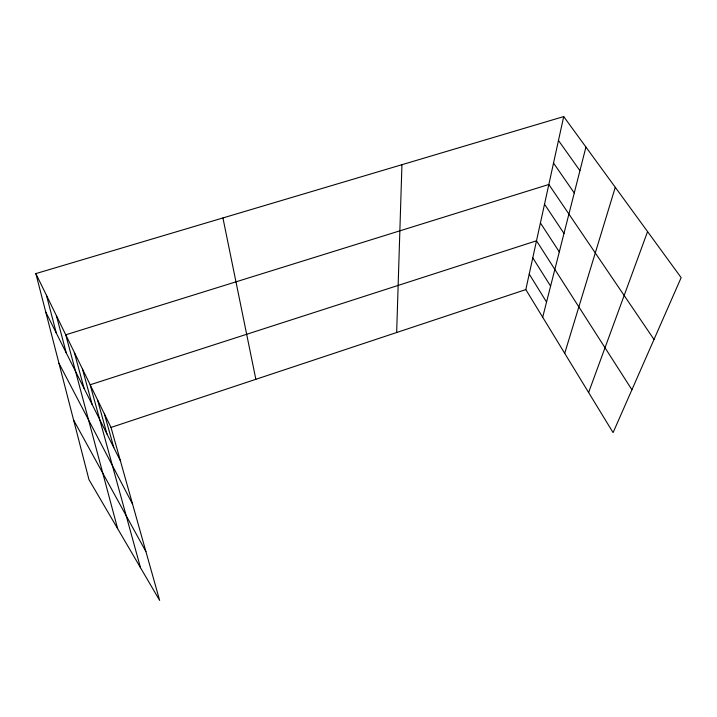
<?xml version="1.0" encoding="UTF-8"?>
<svg xmlns="http://www.w3.org/2000/svg" width="717" height="717" viewBox="0 0 717 717"><rect width="100%" height="100%" fill="white"/><g stroke="black" fill="none" stroke-linecap="round" stroke-linejoin="round"><path stroke-width="1.08" d="M396.662 332.518L401.941 164.695M563.705 116.575L681.15 277.649L613.089 432.62L525.821 289.596L563.705 116.575L35.85 273.598L88.971 479.673L159.649 600.425L111.01 427.44L35.85 273.598M542.688 317.255L585.932 147.057M564.709 353.338L615.276 187.298M588.612 392.513L647.576 231.6M111.01 427.44L525.821 289.596M558.471 140.469L579.928 170.664M553.524 163.073L574.263 192.963M654.003 339.455L548.837 184.475L65.758 334.812L117.651 528.671M544.517 204.193L563.983 233.455M540.412 222.942L559.296 251.891M631.919 389.743L536.504 240.795L90.154 384.769L140.505 567.721M532.776 257.824L550.602 286.128M529.218 274.073L546.551 302.054M73.618 420.108L145.91 551.588M58.973 363.304L132.573 504.141M45.78 312.11L120.339 460.637M104.404 413.924L113.824 447.659M97.458 399.719L106.967 434.009M82.464 369.013L92.126 404.442M74.335 352.388L84.077 388.408M56.392 315.641L66.242 352.881M46.435 295.27L56.338 333.145M222.933 217.941L255.852 379.311"/></g></svg>
